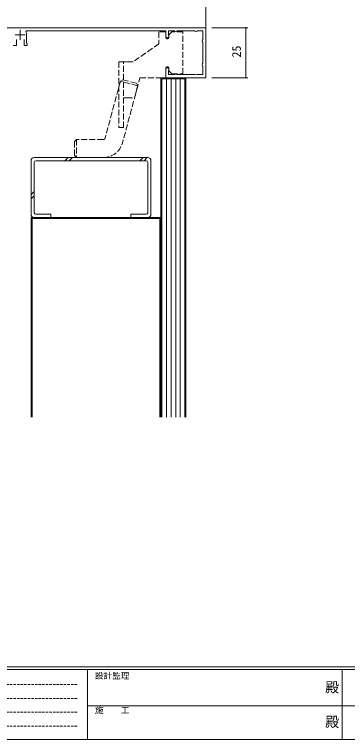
# Model space of a CAD drawing. Units: millimetres on the paper. Extents: x -397 to 397, y -282 to 282.
# Drawn here: x -172.8 to -6.2, y -282.1 to 80.9 of the extents above; entities that cross this region are included whole.
import ezdxf
from ezdxf.enums import TextEntityAlignment as Align

# ---------------------------------------------------------------- set-up
doc = ezdxf.new("R2010")
doc.units = ezdxf.units.MM
doc.linetypes.add('DASHED1', pattern=[1.8, 1.2, -0.6])
doc.linetypes.add('DASHED3', pattern=[4, 3, -1])
for name, color, linetype, lineweight in [('0-1_USER1', 4, 'DASHED3', 9), ('0-2_YKK_ZWAK', 6, 'Continuous', 9), ('0-3_YKK_11', 3, 'Continuous', 9), ('0-4_YKK_12', 7, 'Continuous', 9), ('0-5_YKK_13', 2, 'Continuous', 9), ('0-6_YKK_D', 7, 'Continuous', 9)]:
    doc.layers.add(name, color=color, linetype=linetype, lineweight=lineweight)
doc.styles.add('ＭＳ ゴシック', font='')
doc.styles.get('ＭＳ ゴシック').set_extended_font_data('MS Gothic')

msp = doc.modelspace()

# ---------------------------------------------------------------- linework, layer by layer
at = {"layer": '0-1_USER1'}
for p, q in [((-97.037, 72.257), (-100.537, 72.257)), ((-97.037, 69.457), (-97.037, 72.257)), ((-94.137, 72.257), (-95.637, 70.757)), ((-95.637, 70.757), (-95.637, 69.457)), ((-88.537, 72.257), (-94.137, 72.257)), ((-88.537, 51.257), (-88.537, 72.257)), ((-120.537, 57.257), (-120.537, 24.257)), ((-118.237, 57.257), (-120.537, 57.257)), ((-118.237, 24.257), (-118.237, 57.257)), ((-118.237, 57.257), (-116.737, 57.257)), ((-113.391, 57.257), (-116.737, 57.257)), ((-97.037, 49.257), (-97.037, 54.057)), ((-95.637, 54.057), (-95.637, 52.757)), ((-95.637, 52.757), (-94.137, 51.257)), ((-94.137, 51.257), (-88.537, 51.257)), ((-112.717, 39.257), (-110.037, 49.257)), ((-110.037, 49.257), (-97.037, 49.257)), ((-116.737, 39.257), (-118.237, 39.257)), ((-116.737, 39.257), (-112.717, 39.257)), ((-120.537, 24.257), (-118.237, 24.257))]:
    msp.add_line(p, q, dxfattribs=at)
msp.add_lwpolyline([(-100.537, 72.257), (-100.537, 66.257), (-113.391, 57.257)], dxfattribs=at)
for centre, start, end in [((-96.337, 69.457), 180, 0), ((-96.337, 54.057), 0, 180)]:
    msp.add_arc(centre, 0.7, start, end, dxfattribs=at)
at = {"layer": '0-2_YKK_ZWAK'}
for p, q in [((-77.037, 74.757), (-77.037, 96.158)), ((-74.038, 74.257), (-56.038, 74.257)), ((-57.038, 74.257), (-57.038, 49.257)), ((-74.038, 49.257), (-56.038, 49.257))]:
    msp.add_line(p, q, dxfattribs=at)
for centre, start, end in [((-57.038, 74.257), 90, 270), ((-57.038, 74.257), 270, 90), ((-57.038, 49.257), 90, 270), ((-57.038, 49.257), 270, 90)]:
    msp.add_arc(centre, 0.106, start, end, dxfattribs=at)
at = {"layer": '0-3_YKK_11', "linetype": 'DASHED3'}
for p, q in [((-119.811, 47.553), (-127.462, 19)), ((-119.811, 47.553), (-118.587, 48.26)), ((-111.118, 45.223), (-119.811, 47.553)), ((-118.587, 48.26), (-111.825, 46.448)), ((-111.118, 45.223), (-118.769, 16.67)), ((-111.825, 46.448), (-111.118, 45.223)), ((-142.856, 17.259), (-141.856, 18.259)), ((-141.856, 18.259), (-141.857, 9.259)), ((-128.428, 18.258), (-141.856, 18.259)), ((-142.857, 10.259), (-142.856, 17.259)), ((-141.857, 9.259), (-142.857, 10.259)), ((-128.429, 9.258), (-141.857, 9.259))]:
    msp.add_line(p, q, dxfattribs=at)
at = {"layer": '0-3_YKK_11'}
for p, q in [((-99.538, 49.257), (-87.038, 49.257)), ((-99.538, -120.768), (-99.538, 49.257)), ((-99.038, 48.757), (-87.538, 48.757)), ((-99.038, -120.768), (-99.038, 48.757)), ((-96.738, 48.757), (-96.738, -120.768)), ((-94.438, 48.757), (-94.438, -120.768)), ((-92.138, 48.757), (-92.138, -120.768)), ((-89.838, 48.757), (-89.838, -120.768)), ((-87.538, 48.757), (-87.538, -120.768)), ((-87.038, 49.257), (-87.038, -120.768)), ((-164.537, 7.657), (-164.537, -19.143)), ((-106.137, 9.257), (-162.937, 9.257)), ((-162.137, 7.657), (-106.937, 7.657)), ((-147.583, 7.657), (-145.983, 9.257)), ((-145.46, 7.657), (-143.86, 9.257)), ((-110.106, 7.657), (-108.506, 9.257)), ((-107.983, 7.657), (-106.383, 9.257)), ((-104.537, -19.143), (-104.537, 7.657)), ((-162.937, -18.343), (-162.937, 6.857)), ((-106.137, 6.857), (-106.137, -18.343)), ((-164.537, -9.298), (-162.937, -7.698)), ((-164.537, -11.421), (-162.937, -9.821)), ((-164.537, -20.743), (-99.537, -20.743)), ((-164.537, -120.768), (-164.537, -20.743)), ((-164.037, -21.243), (-100.037, -21.243)), ((-164.037, -120.768), (-164.037, -21.243)), ((-162.937, -20.743), (-154.537, -20.743)), ((-154.537, -19.143), (-162.137, -19.143)), ((-154.537, -20.743), (-154.537, -19.143)), ((-114.537, -19.143), (-114.537, -20.743)), ((-106.937, -19.143), (-114.537, -19.143)), ((-114.537, -20.743), (-106.137, -20.743)), ((-100.037, -21.243), (-100.037, -120.768)), ((-99.537, -20.743), (-99.537, -120.768))]:
    msp.add_line(p, q, dxfattribs=at)
at = {"layer": '0-3_YKK_11', "linetype": 'DASHED3'}
for radius in [1, 10]:
    msp.add_arc((-128.428, 19.258), radius, 269.99644, 345, dxfattribs=at)
at = {"layer": '0-3_YKK_11'}
for centre, radius, start, end in [((-162.937, 7.657), 1.6, 90, 180), ((-162.137, 6.857), 0.8, 90, 180), ((-106.937, 6.857), 0.8, 0, 90), ((-106.137, 7.657), 1.6, 0, 90), ((-162.937, -19.143), 1.6, 180, 270), ((-162.137, -18.343), 0.8, 180, 270), ((-106.937, -18.343), 0.8, 270, 0), ((-106.137, -19.143), 1.6, 270, 0)]:
    msp.add_arc(centre, radius, start, end, dxfattribs=at)
at = {"layer": '0-4_YKK_12'}
for p, q in [((-197.037, 74.257), (-77.037, 74.257)), ((-169.937, 73.257), (-169.937, 68.257)), ((-166.824, 72.657), (-167.091, 72.22)), ((-97.037, 72.657), (-166.824, 72.657)), ((-97.037, 70.007), (-97.037, 72.657)), ((-95.837, 72.657), (-95.837, 70.742)), ((-92.73, 72.657), (-95.837, 72.657)), ((-92.57, 72.611), (-92.73, 72.657)), ((-91.345, 72.657), (-91.504, 72.611)), ((-82.73, 72.657), (-91.345, 72.657)), ((-82.57, 72.611), (-82.73, 72.657)), ((-81.345, 72.657), (-81.504, 72.611)), ((-78.637, 72.657), (-81.345, 72.657)), ((-78.637, 68.45), (-78.637, 72.657)), ((-77.037, 74.257), (-77.037, 49.257)), ((-172.437, 70.757), (-167.437, 70.757)), ((-166.737, 70.757), (-166.737, 66.677)), ((-95.837, 70.742), (-95.752, 70.532)), ((-171.837, 65.457), (-173.437, 65.457)), ((-171.837, 68.359), (-171.837, 65.457)), ((-168.037, 65.457), (-168.037, 68.359)), ((-166.437, 65.457), (-168.037, 65.457)), ((-166.737, 66.677), (-166.587, 66.417)), ((-166.587, 66.417), (-166.437, 66.157)), ((-166.437, 66.157), (-166.437, 65.457)), ((-78.683, 68.29), (-78.637, 68.45)), ((-78.637, 67.064), (-78.683, 67.224)), ((-78.637, 56.45), (-78.637, 67.064)), ((-78.683, 56.29), (-78.637, 56.45)), ((-78.637, 55.064), (-78.683, 55.224)), ((-78.637, 50.857), (-78.637, 55.064)), ((-97.037, 49.257), (-97.037, 53.507)), ((-95.752, 52.982), (-95.837, 52.772)), ((-95.837, 52.772), (-95.837, 50.857)), ((-95.837, 50.857), (-92.73, 50.857)), ((-92.73, 50.857), (-92.57, 50.903)), ((-91.504, 50.903), (-91.345, 50.857)), ((-91.345, 50.857), (-82.73, 50.857)), ((-82.73, 50.857), (-82.57, 50.903)), ((-81.504, 50.903), (-81.345, 50.857)), ((-81.345, 50.857), (-78.637, 50.857)), ((-77.037, 49.257), (-97.037, 49.257))]:
    msp.add_line(p, q, dxfattribs=at)
for centre, radius, start, end in [((-92.037, 73.457), 1, 237.79576, 302.20424), ((-82.037, 73.457), 1, 237.79576, 302.20424), ((-169.937, 70.757), 3.2, 359.99998, 27.20288), ((-96.287, 70.007), 0.75, 180.00002, 44.41533), ((-77.837, 67.757), 1, 147.79576, 212.20424), ((-77.837, 55.757), 1, 147.79576, 212.20424), ((-96.287, 53.507), 0.75, 315.58467, 179.99998), ((-92.037, 50.057), 1, 57.79576, 122.20424), ((-82.037, 50.057), 1, 57.79576, 122.20424)]:
    msp.add_arc(centre, radius, start, end, dxfattribs=at)
at = {"layer": '0-5_YKK_13'}
msp.add_line((-77.037, 73.757), (-77.037, 134.257), dxfattribs=at)
at = {"layer": '0-6_YKK_D'}
for p, q in [((376.092, -245.7), (-393.908, -245.7)), ((338.292, -247.1), (-393.908, -247.1)), ((-136.308, -247.1), (-136.308, -282.1)), ((-8.908, -247.1), (-8.908, -282.1)), ((-136.308, -265.299), (-7.508, -265.299)), ((-7.508, -265.299), (121.292, -265.299)), ((-393.908, -282.1), (338.292, -282.1))]:
    msp.add_line(p, q, dxfattribs=at)
at = {"layer": '0-6_YKK_D', "linetype": 'DASHED1'}
for p, q in [((-389.31, -254.612), (-141.117, -254.612)), ((-389.31, -261.541), (-141.117, -261.541)), ((-389.31, -268.47), (-141.117, -268.47)), ((-389.31, -275.398), (-141.117, -275.398))]:
    msp.add_line(p, q, dxfattribs=at)

# ---------------------------------------------------------------- texts
at = {"layer": '0-2_YKK_ZWAK', "style": 'ＭＳ ゴシック'}
msp.add_text('25', height=4.399, rotation=90, dxfattribs=at).set_placement((-58.238, 59.357), align=Align.BOTTOM_LEFT)
at = {"layer": '0-6_YKK_D', "style": 'ＭＳ ゴシック'}
for s, height, p in [('設計監理', 3.079, (-132.539, -252.633)), ('殿', 5.132, (-17.39, -260.056)), ('施\u3000\u3000工', 3.079, (-132.539, -269.954)), ('殿', 5.132, (-17.39, -277.378))]:
    msp.add_text(s, height=height, dxfattribs=at).set_placement(p, align=Align.BOTTOM_LEFT)

doc.saveas('drawing.dxf')
